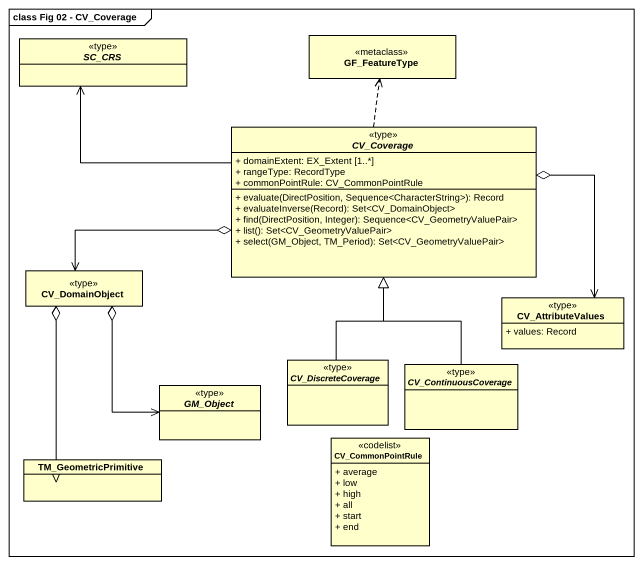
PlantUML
@startuml
mainframe class Fig 02 - CV_Coverage
hide circle
hide empty members
skinparam classAttributeIconSize 0
abstract class SC_CRS <<type>>
class GF_FeatureType <<metaclass>>
abstract class CV_Coverage <<type>> {
  + domainExtent: EX_Extent [1..*]
  + rangeType: RecordType
  + commonPointRule: CV_CommonPointRule
  + evaluate(DirectPosition, Sequence<CharacterString>): Record
  + evaluateInverse(Record): Set<CV_DomainObject>
  + find(DirectPosition, Integer): Sequence<CV_GeometryValuePair>
  + list(): Set<CV_GeometryValuePair>
  + select(GM_Object, TM_Period): Set<CV_GeometryValuePair>
}
class CV_DomainObject <<type>>
class CV_AttributeValues <<type>> {
  + values: Record
}
abstract class CV_DiscreteCoverage <<type>>
abstract class CV_ContinuousCoverage <<type>>
abstract class GM_Object <<type>>
class CV_CommonPointRule <<codelist>> {
  + average
  + low
  + high
  + all
  + start
  + end
}
class TM_GeometricPrimitive
CV_Coverage -left-> SC_CRS
CV_Coverage .up.> GF_FeatureType
CV_DomainObject <-right-o CV_Coverage
CV_AttributeValues <-up-o CV_Coverage
CV_DiscreteCoverage -up-|> CV_Coverage
CV_ContinuousCoverage -up-|> CV_Coverage
GM_Object <-up-o CV_DomainObject
TM_GeometricPrimitive <-up-o CV_DomainObject
@enduml
